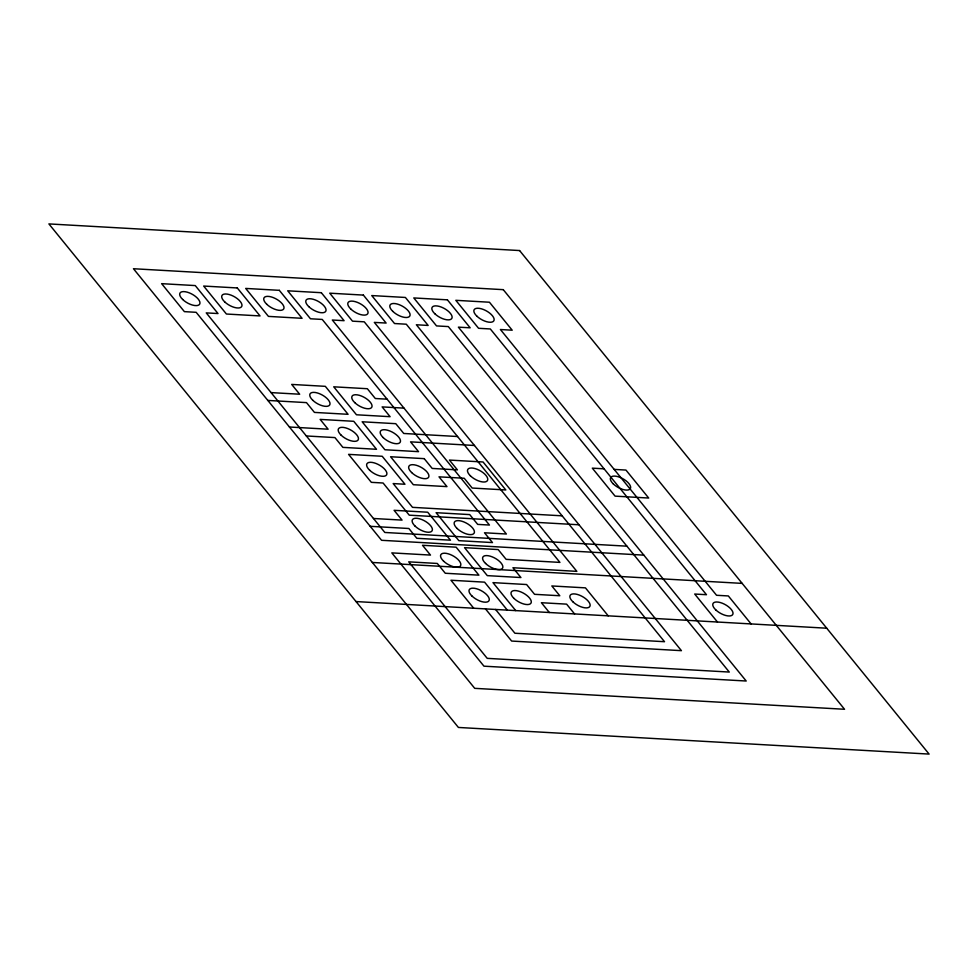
<?xml version="1.0" encoding="UTF-8"?>
<svg xmlns="http://www.w3.org/2000/svg" width="978" height="978" viewBox="0 0 978 978"><rect width="100%" height="100%" fill="white"/><g stroke="black" fill="none" stroke-linecap="round" stroke-linejoin="round"><path stroke-width="1.47" d="M271.089 392.606L299.659 394.22L291.701 384.427L325.319 386.334L348.07 414.305L314.451 412.41L306.493 402.618L267.825 400.43M387.08 399.171L375.307 398.511L367.349 388.718L333.73 386.811L356.481 414.782L390.1 416.689L382.129 406.897L403.987 408.132M289.439 427.007L328.107 429.195L320.136 419.403L353.755 421.298L376.506 449.281L342.887 447.374L334.928 437.582L306.346 435.968M457.545 436.518L403.743 433.474L395.784 423.682L362.166 421.775L384.916 449.758L418.535 451.653L410.577 441.86L474.452 445.479M604.086 468.829L592.326 468.156L615.076 496.139L648.695 498.034L625.944 470.063L614.172 469.403M562.13 515.822L412.52 507.35L393.18 483.572L404.953 484.244L382.202 456.274L348.584 454.367L371.334 482.337L383.095 483.01L409.256 515.174L579.037 524.783M373.462 518.487L402.044 520.1L394.085 510.32L427.704 512.215L450.455 540.186L416.836 538.291L408.865 528.499L370.21 526.311M626.91 546.176L384.843 532.472L206.248 312.887L218.008 313.547L195.258 285.576L161.639 283.669L184.39 311.64L196.162 312.312L381.579 540.296L643.817 555.137M372.337 562.46L742.168 583.389M356.041 601.568L826.716 628.206M751.08 623.915L728.329 595.944L716.556 595.284L500.418 329.525L512.191 330.197L489.44 302.226L455.821 300.319L478.572 328.29L490.333 328.963L706.471 594.71L694.71 594.037L717.461 622.02M608.194 615.834L585.443 587.864L551.824 585.956L559.783 595.749L534.563 594.318L526.604 584.526L492.985 582.631L515.736 610.602M574.575 613.927L566.604 604.135L541.396 602.717L549.355 612.509M507.325 610.125L484.575 582.154L450.956 580.247L473.707 608.218M495.565 609.465L514.905 633.243L664.514 641.702L406.286 324.207L394.525 323.535L371.762 295.564L405.393 297.459L428.144 325.442L416.371 324.769L681.421 650.663L511.641 641.055L485.479 608.891M519.587 250.551L48.9 223.913L458.413 727.449L929.1 754.087L519.587 250.551M503.279 289.659L133.46 268.73L474.721 688.341L844.54 709.27L503.279 289.659M237.287 287.948L203.668 286.053L226.419 314.024L260.038 315.931L237.287 287.948M279.317 290.332L245.698 288.424L268.449 316.395L302.068 318.302L279.317 290.332M321.334 292.703L287.715 290.808L310.466 318.779L322.239 319.439L489.452 525.052L477.692 524.391L469.721 514.599L436.102 512.692L458.853 540.663L492.472 542.57L484.513 532.778L506.372 534.012L332.324 320.014L344.085 320.686L321.334 292.703M363.364 295.087L329.745 293.18L352.496 321.163L364.256 321.823L559.917 562.399L506.127 559.355L498.169 549.563L464.55 547.656L487.301 575.639L520.919 577.533L512.949 567.741L576.837 571.36L374.342 322.398L386.114 323.058L363.364 295.087M447.411 299.843L413.792 297.935L436.543 325.918L448.315 326.579L729.282 672.057L487.215 658.353L408.731 561.849L437.313 563.462L445.271 573.255L478.89 575.162L456.139 547.179L422.52 545.284L430.479 555.076L391.823 552.888L483.963 666.177L746.202 681.018L458.401 327.153L470.161 327.813L447.411 299.843M424.22 458.645L390.601 456.75L413.352 484.721L446.97 486.616L439.012 476.836L464.232 478.254L472.191 488.046L505.809 489.954L483.059 461.983L449.44 460.076L457.398 469.868L432.19 468.438L424.22 458.645M613.328 483.951A11.296 4.963 29.2 0 0 630.309 488.694A11.296 4.963 29.2 0 0 617.888 476.641A11.296 4.963 29.2 0 0 613.328 483.951M369.586 470.161A11.296 4.963 29.2 0 0 386.567 474.905A11.296 4.963 29.2 0 0 374.134 462.851A11.296 4.963 29.2 0 0 369.586 470.161M341.151 435.198A11.296 4.963 29.2 0 0 358.131 439.929A11.296 4.963 29.2 0 0 345.699 427.887A11.296 4.963 29.2 0 0 341.151 435.198M411.616 472.545A11.296 4.963 29.2 0 0 428.596 477.276A11.296 4.963 29.2 0 0 416.163 465.235A11.296 4.963 29.2 0 0 411.616 472.545M383.168 437.569A11.296 4.963 29.2 0 0 400.149 442.313A11.296 4.963 29.2 0 0 387.728 430.259A11.296 4.963 29.2 0 0 383.168 437.569M312.716 400.222A11.296 4.963 29.2 0 0 329.684 404.965A11.296 4.963 29.2 0 0 317.263 392.924A11.296 4.963 29.2 0 0 312.716 400.222M470.442 475.87A11.296 4.963 29.2 0 0 487.423 480.614A11.296 4.963 29.2 0 0 475.002 468.56A11.296 4.963 29.2 0 0 470.442 475.87M266.701 304.219A11.296 4.963 29.2 0 0 283.681 308.962A11.296 4.963 29.2 0 0 271.248 296.909A11.296 4.963 29.2 0 0 266.701 304.219M434.807 313.73A11.296 4.963 29.2 0 0 451.787 318.473A11.296 4.963 29.2 0 0 439.354 306.42A11.296 4.963 29.2 0 0 434.807 313.73M392.777 311.359A11.296 4.963 29.2 0 0 409.758 316.102A11.296 4.963 29.2 0 0 397.325 304.048A11.296 4.963 29.2 0 0 392.777 311.359M350.747 308.975A11.296 4.963 29.2 0 0 367.728 313.718A11.296 4.963 29.2 0 0 355.307 301.664A11.296 4.963 29.2 0 0 350.747 308.975M308.73 306.603A11.296 4.963 29.2 0 0 325.711 311.346A11.296 4.963 29.2 0 0 313.278 299.292A11.296 4.963 29.2 0 0 308.73 306.603M476.824 316.114A11.296 4.963 29.2 0 0 493.804 320.857A11.296 4.963 29.2 0 0 481.384 308.803A11.296 4.963 29.2 0 0 476.824 316.114M224.671 301.847A11.296 4.963 29.2 0 0 241.652 306.579A11.296 4.963 29.2 0 0 229.231 294.537A11.296 4.963 29.2 0 0 224.671 301.847M182.654 299.464A11.296 4.963 29.2 0 0 199.634 304.207A11.296 4.963 29.2 0 0 187.201 292.153A11.296 4.963 29.2 0 0 182.654 299.464M354.733 402.606A11.296 4.963 29.2 0 0 371.713 407.349A11.296 4.963 29.2 0 0 359.281 395.295A11.296 4.963 29.2 0 0 354.733 402.606M443.523 561.079A11.296 4.963 29.2 0 0 460.504 565.822A11.296 4.963 29.2 0 0 448.083 553.768A11.296 4.963 29.2 0 0 443.523 561.079M485.553 563.45A11.296 4.963 29.2 0 0 502.533 568.194A11.296 4.963 29.2 0 0 490.1 556.14A11.296 4.963 29.2 0 0 485.553 563.45M572.827 601.751A11.296 4.963 29.2 0 0 589.807 606.494A11.296 4.963 29.2 0 0 577.375 594.441A11.296 4.963 29.2 0 0 572.827 601.751M457.117 528.487A11.296 4.963 29.2 0 0 474.098 533.23A11.296 4.963 29.2 0 0 461.665 521.176A11.296 4.963 29.2 0 0 457.117 528.487M715.713 609.832A11.296 4.963 29.2 0 0 732.693 614.575A11.296 4.963 29.2 0 0 720.26 602.534A11.296 4.963 29.2 0 0 715.713 609.832M471.971 596.042A11.296 4.963 29.2 0 0 488.951 600.785A11.296 4.963 29.2 0 0 476.518 588.732A11.296 4.963 29.2 0 0 471.971 596.042M415.088 526.115A11.296 4.963 29.2 0 0 432.068 530.846A11.296 4.963 29.2 0 0 419.635 518.805A11.296 4.963 29.2 0 0 415.088 526.115M513.988 598.426A11.296 4.963 29.2 0 0 530.968 603.157A11.296 4.963 29.2 0 0 518.548 591.115A11.296 4.963 29.2 0 0 513.988 598.426"/></g></svg>
